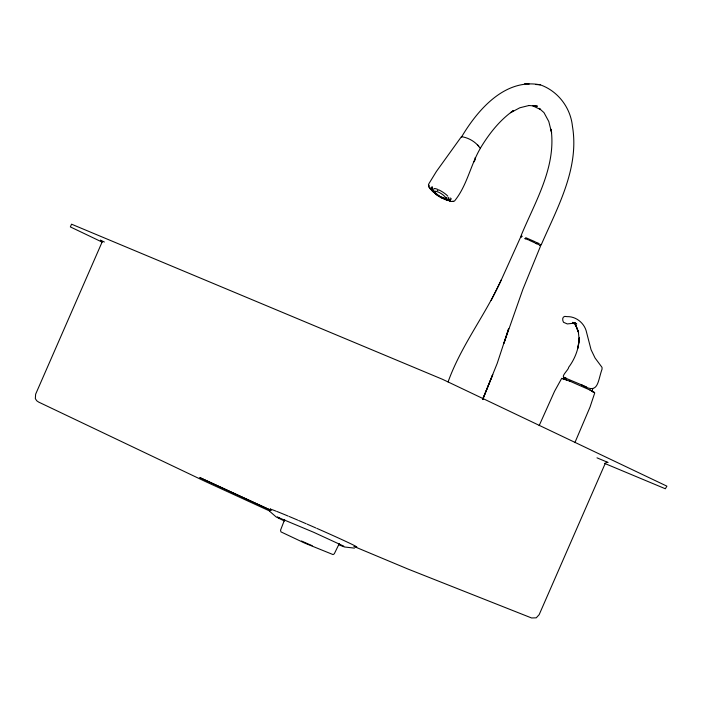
<?xml version="1.0" encoding="UTF-8"?>
<svg xmlns="http://www.w3.org/2000/svg" width="702" height="702" viewBox="0 0 702 702"><rect width="100%" height="100%" fill="white"/><g stroke="black" fill="none" stroke-linecap="round" stroke-linejoin="round"><path stroke-width="1.05" d="M524.64 238.557L525.561 238.838M593.444 392.111L590.022 390.058L590.996 390.523M592.734 388.636L592.146 391.128M433.204 191.102L432.011 190.4L432.414 189.154M448.85 198.868C447.025 200.526 450.789 201.807 450.403 199.658M432.757 190.11L432.344 191.348L433.52 192.058M434.977 191.734L434.564 192.971L435.731 193.673M284.661 519.559L280.537 530.194L280.958 531.888L304.852 543.173L333.099 554.598L334.301 553.781L339.303 543.532M270.358 508.915L269.498 511.144L276.044 516.856L284.38 521.033M482.695 399.561L492.734 374.631L482.66 399.394M482.704 399.377L497.2 363.408L508.669 328.571L503.939 343.26L522.885 289.303L540.408 246.411L539.908 245.138L528.817 240.102M429.097 185.275L428.597 186.46L430.01 188.698L433.134 191.646M433.116 190.154L432.818 190.847C436.214 195.358 441.742 198.956 447.367 199.693L448.324 198.148A8.687 1.922 31.7 0 0 448.622 197.455M435.108 191.479L435.494 192.936L438.662 195.551M448.631 199.21L447.665 200.219L446.498 199.508M520.586 236.732L521.41 236.021M539.154 425.64L554.554 391.295L561.723 378.299L570.524 381.449L569.831 381.168M574.894 442.62L590.066 406.984L594.743 392.883L591.654 390.786L569.383 380.949M448.078 381.906C461.17 345.463 485.407 314.944 501.307 279.896L491.154 300.465M501.351 279.8L520.41 237.574L521.542 237.118M565.575 377.922L564.619 379.106M564.469 377.378L564.004 377.465L586.688 387.021M446.955 197.323L446.042 198.806L446.288 198.236C443.524 194.568 439.022 191.637 434.441 191.041M473.666 162.197L475.043 159.977L475.236 157.502M563.162 378.729L566.681 379.87L565.654 379.457M480.414 148.122C489.083 133.801 499.596 120.27 513.416 110.565L510.521 112.724L519.822 107.783L528.852 105.528M442.023 198.087L440.83 197.376M444.129 198.894L442.971 198.28M431.853 189.698C430.203 190.031 430.537 186.767 431.967 188.004M540.83 244.568L541.646 243.857C557.748 206.941 579.554 168.032 572.428 126.167C570.498 107.546 557.976 91.128 540.356 84.845C504.966 77.931 477.536 110.003 461.451 137.136M437.17 195.13L436.074 194.375M439.75 196.516L438.566 195.779M449.499 200.052L448.324 199.307M432.564 188.768C431.423 189.119 431.002 186.162 432.537 186.925M432.116 187.539L431.59 188.899L432.686 189.584M593.629 392.251L594.12 392.19L591.777 391.321M452.141 201.421L454.466 201.079C467.041 185.732 470.41 165.374 480.238 148.526C476.439 142.252 468.682 137.601 461.407 136.697L436.407 171.455L429.001 183.529L428.457 184.758L428.992 186.89L432.072 190.409M445.384 198.359L440.751 196.814M453.299 201.483L450.956 201.43L443.339 198.306M446.525 200.219L445.358 199.508M528.509 105.484L537.425 106.16L532.695 105.8L540.601 109.556L539.18 108.319M524.622 83.67L529.159 84.021M535.626 84.486L540.356 84.845M354.492 548.122L344.542 546.998L339.075 544.919M565.83 377.746C558.731 377.904 568.787 369.875 568.673 367.295C574.999 358.81 578.948 348.446 579.29 337.82L577.948 348.113L579.211 338.996L579.176 339.856L578.334 331.748L575.675 325.193L578.597 332.476L576.096 325.886L572.806 322.297M278.22 517.628L279.405 517.83M573.613 322.832L575.552 323.017L567.304 323.929L563.495 322.279C561.837 319.287 562.53 315.216 567.023 316.637C576.254 316.277 584.81 323.455 586.591 332.458L591.058 349.701L595.05 357.976L602.009 367.348L602.07 369.085C597.402 382.063 598.701 395.279 581.475 384.757M522.358 236.302L521.121 235.933L521.332 235.03C535.266 201.518 556.274 167.181 551.123 129.308L551.596 132.722L548.78 121.481L543.98 112.618L539.355 108.512M539.908 245.27L540.9 245.568L540.865 244.48M301.456 540.996L312.197 545.708M575.763 323.64L572.507 322.472L576.728 323.991L572.99 322.622M278.703 517.576L277.308 517.076L313.68 532.292L343.796 546.165M450.026 200.965L447.323 199.991M573.078 322.657L575.026 323.376L573.385 322.595M437.969 190.698L437.311 190.356M596.99 457.836L608.064 462.469L606.309 462.32L605.106 463.732L539.154 614.689L536.24 617.83L531.581 617.971L408.108 569.103L353.878 546.41M604.457 463.329L665.338 488.767L666.9 486.153L442.69 379.387L71.543 224.184L70.358 226.913L102.492 242.269M525.456 238.671L527.974 239.742M525.666 237.645L535.398 241.874M269.48 510.916L205.133 481.405L38.584 402.053L36.723 400.772L35.337 398.596L35.627 394.217L101.579 243.261L101.755 241.383L100.421 240.145L104.37 242.023M536.346 242.313L539.215 243.629M271.104 510.38L199.789 477.571L270.858 510.301M444.041 198.482L446.288 199.535M535.837 243.313L536.802 243.796M564.311 379.282L562.697 378.475L562.978 378.878M450.201 198.025C452.518 198.412 450.131 201.035 449.227 199.184M438.302 195.358L441.576 197.35M436.232 193.708L432.309 190.637M434.003 192.287L436.609 194.217M478.817 146.121L477.421 144.726M433.775 189.303A8.687 1.922 31.7 0 1 437.715 189.391M438.592 189.777A8.687 1.922 31.7 0 1 447.797 196.139M356.335 546.612A47.253 1.071 23.6 0 1 354.843 546.481M270.665 509.547A47.253 1.071 23.6 0 1 276.053 511.144M276.895 511.468A47.253 1.071 23.6 0 1 288.215 516.093M289.198 516.505A47.253 1.071 23.6 0 1 297.788 520.129M298.692 520.515A47.253 1.071 23.6 0 1 306.204 523.745M307.16 524.157A47.253 1.071 23.6 0 1 315.882 527.957M316.848 528.378A47.253 1.071 23.6 0 1 355.738 546.27"/></g></svg>
